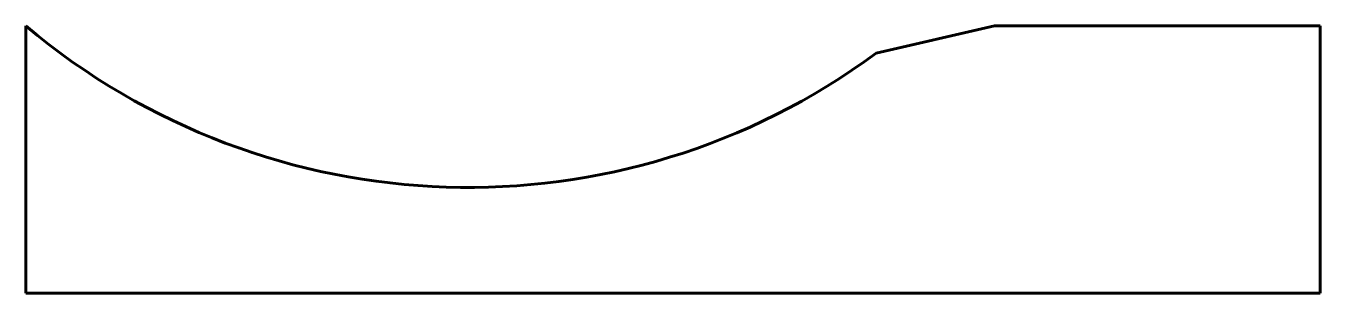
# Model space of a CAD drawing. Header units: millimetres. Extents: x -335 to 645, y -600 to -398.
import ezdxf

# ---------------------------------------------------------------- set-up
doc = ezdxf.new("R2010")
doc.units = ezdxf.units.MM
doc.linetypes.add('K5LT_BASIC', pattern=[0])

msp = doc.modelspace()

# ---------------------------------------------------------------- linework, layer by layer
at = {"color": 150, "linetype": 'K5LT_BASIC', "lineweight": 60}
for p, q in [((-335, -397.71), (-335, -600)), ((308.8, -418.38), (398.33, -397.71)), ((398.33, -397.71), (645, -397.71)), ((645, -397.71), (645, -600)), ((645, -600), (-335, -600))]:
    msp.add_line(p, q, dxfattribs=at)
msp.add_arc((0, 0), 520, 229.89197, 306.42994, dxfattribs=at)

doc.saveas('drawing.dxf')
